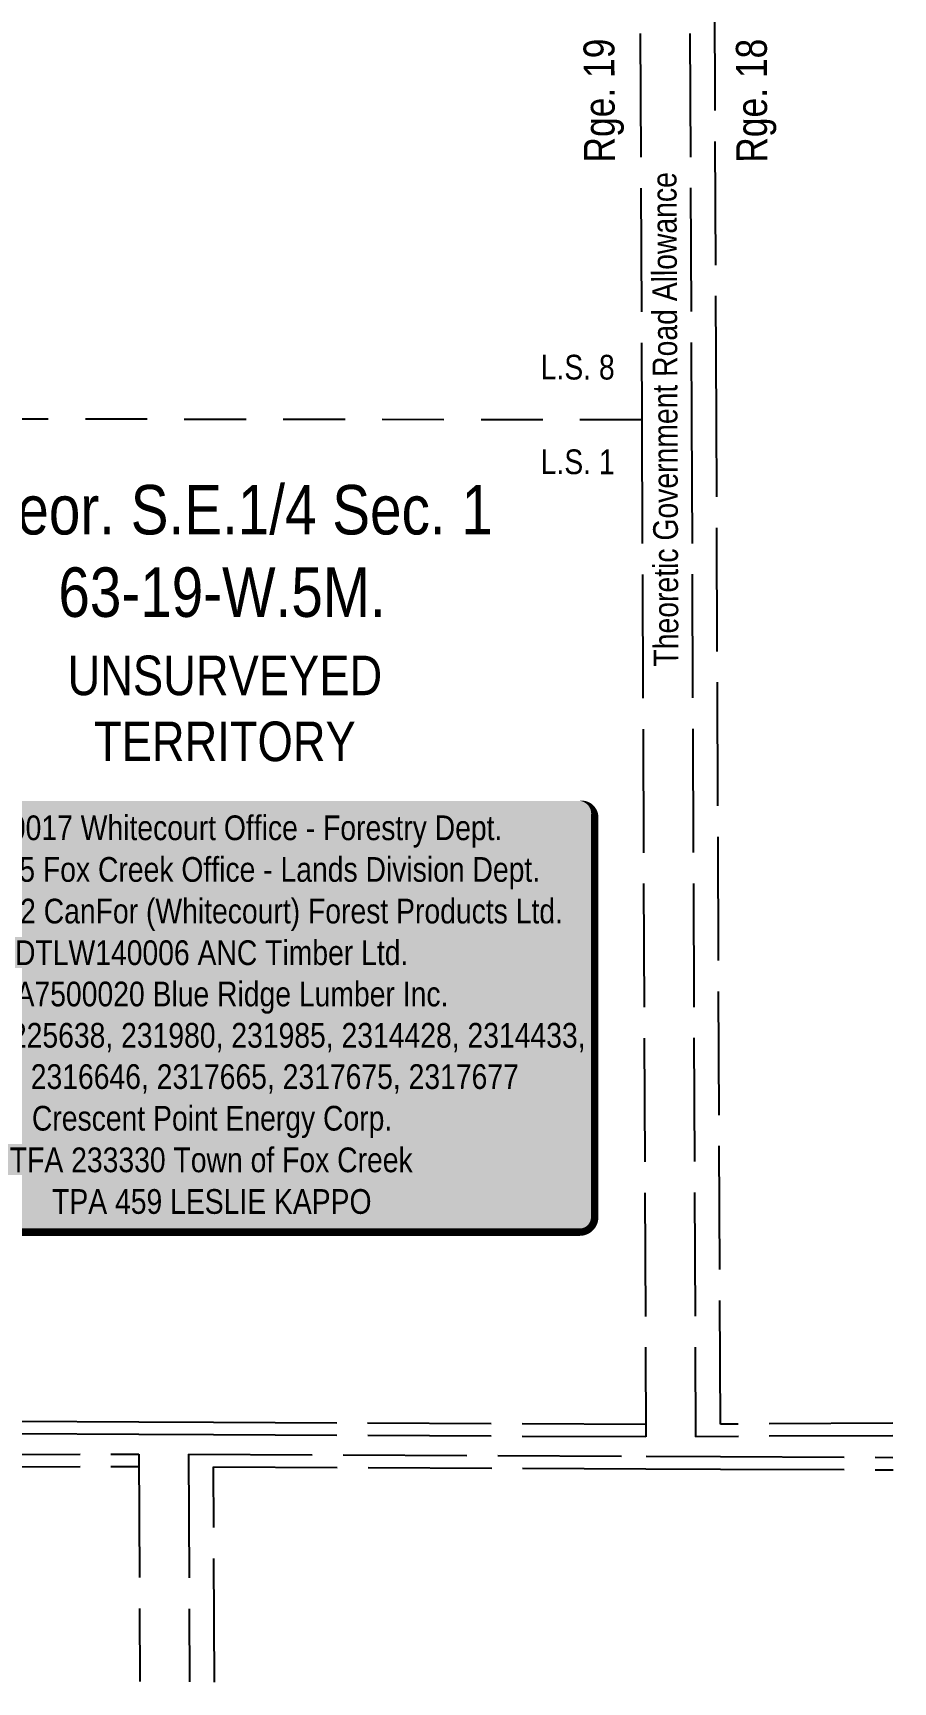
# Model space of a CAD drawing. Extents: x 516945 to 519694, y 6029528 to 6032244.
# Drawn here: x 517701 to 518049, y 6029555 to 6030222 of the extents above; entities that cross this region are included whole.
import ezdxf
from ezdxf.enums import TextEntityAlignment as Align

# ---------------------------------------------------------------- set-up
doc = ezdxf.new("R2010")
doc.units = 0
doc.header["$LTSCALE"] = 5
doc.linetypes.add('foc-LSD', pattern=[8, 5, -3])
doc.linetypes.add('foc-UNSURVEYED', pattern=[12.5, 10, -2.5])
for name, color, linetype in [('C-SYMBOL', 7, 'Continuous'), ('L-ROAD-T', 7, 'Continuous'), ('L-SECTION-LSD', 7, 'foc-LSD'), ('L-UNS-T', 3, 'Continuous'), ('L-USEC', 7, 'foc-UNSURVEYED')]:
    doc.layers.add(name, color=color, linetype=linetype)
doc.styles.add('100L', font='ARIALN.TTF', dxfattribs={"height": 11})
doc.styles.add('175L', font='ARIALN.TTF', dxfattribs={"height": 20})
doc.styles.add('80', font='ARIALN.TTF', dxfattribs={"height": 10})
doc.styles.add('80L', font='ARIALN.TTF', dxfattribs={"height": 10})

# ---------------------------------------------------------------- blocks, each defined once
blk = doc.blocks.new('*U34')
h = blk.add_hatch(color=255)
edge = h.paths.add_edge_path()
edge.add_line((-149, -88), (149, -88))
edge.add_arc((149, -82), 6, 270, 360)
edge.add_line((155, -82), (155, 80.5))
edge.add_arc((149, 80.5), 6, 0, 90)
edge.add_line((149, 86.5), (-149, 86.5))
edge.add_arc((-149, 80.5), 6, 90, 180)
edge.add_line((-155, 80.5), (-155, -82))
edge.add_arc((-149, -82), 6, 180, 270)
at = {"color": 44, "flags": 128}
blk.add_lwpolyline([(-149, -88, 3, 3, 0), (149, -88, 3, 3, 0.414214), (155, -82, 3, 3, 0), (155, 80.5, 3, 0, 0.414214), (149, 86.5, 0, 0, 0), (-149, 86.5, 0, 0, 0.414214), (-155, 80.5, 0, 0, 0), (-155, -82, 0, 3, 0.414214)], format="xyseb", close=True, dxfattribs=at)
at = {"color": 44, "style": '80'}
blk.add_attdef('ENTER_TEXT_001', (-35.99, -5), '', height=10, dxfattribs=at)

msp = doc.modelspace()

# ---------------------------------------------------------------- linework, layer by layer
at = {"layer": 'L-SECTION-LSD', "flags": 128}
msp.add_lwpolyline([(517947.637, 6030065.57), (517139.989, 6030066.628)], dxfattribs=at)
at = {"layer": 'L-USEC'}
for p, q in [((517946.015, 6030471.797), (517947.637, 6030065.57)), ((517966.121, 6030471.878), (517967.743, 6030065.651)), ((517977.795, 6030065.721), (517976.174, 6030471.947)), ((517947.637, 6030065.57), (517949.278, 6029654.314)), ((517967.743, 6030065.651), (517969.384, 6029654.416)), ((517979.417, 6029659.496), (517977.795, 6030065.721)), ((517744.206, 6029655.307), (517545.37, 6029656.271)), ((517744.23, 6029660.337), (517545.394, 6029661.301)), ((517774.39, 6029660.191), (517744.23, 6029660.337)), ((517949.258, 6029659.344), (517774.39, 6029660.191)), ((518049.16, 6029659.843), (517979.417, 6029659.496)), ((517774.366, 6029655.161), (517744.206, 6029655.307)), ((517949.278, 6029654.314), (517774.366, 6029655.161)), ((518049.179, 6029654.813), (517969.384, 6029654.416)), ((517545.455, 6029646.787), (517744.28, 6029647.411)), ((517545.471, 6029641.757), (517744.3, 6029642.381)), ((517744.28, 6029647.411), (517744.637, 6029555.357)), ((517764.387, 6029647.322), (517949.352, 6029646.489)), ((517764.387, 6029647.322), (517764.744, 6029555.26)), ((517774.797, 6029555.211), (517774.459, 6029642.246)), ((517774.459, 6029642.246), (517949.329, 6029641.459)), ((517949.351, 6029646.489), (517979.512, 6029646.354)), ((517979.512, 6029646.354), (518049.214, 6029646.041)), ((517949.329, 6029641.459), (517979.489, 6029641.324)), ((517949.329, 6029641.459), (517949.329, 6029641.459)), ((517979.489, 6029641.324), (518049.234, 6029641.01))]:
    msp.add_line(p, q, dxfattribs=at)

# ---------------------------------------------------------------- block references
ref = msp.add_blockref('*U34', (517773.655, 6029825.087), dxfattribs=dict(xscale=0.99947447, yscale=0.99947447, zscale=0.99947447))
ref.add_attrib('ENTER_TEXT_001', 'CLR090017 Whitecourt Office - Forestry Dept.', (517656.458, 6029895.64), dxfattribs={"color": 44, "height": 9.99474, "style": '80'})
ref.add_attrib('ENTER_TEXT_002', 'CLR190005 Fox Creek Office - Lands Division Dept.', (517641.18, 6029878.805), dxfattribs={"color": 44, "height": 9.99474, "style": '80'})
ref.add_attrib('ENTER_TEXT_003', 'CTLW140002 CanFor (Whitecourt) Forest Products Ltd.', (517631.963, 6029861.97), dxfattribs={"color": 44, "height": 9.99474, "style": '80'})
ref.add_attrib('ENTER_TEXT_004', 'DTLW140006 ANC Timber Ltd.', (517694.177, 6029845.135), dxfattribs={"color": 44, "height": 9.99474, "style": '80'})
ref.add_attrib('ENTER_TEXT_005', 'FMA7500020 Blue Ridge Lumber Inc.', (517677.873, 6029828.436), dxfattribs={"color": 44, "height": 9.99474, "style": '80'})
ref.add_attrib('ENTER_TEXT_006', 'RTF 225634, 225638, 231980, 231985, 2314428, 2314433,', (517622.5, 6029811.737), dxfattribs={"color": 44, "height": 9.99474, "style": '80'})
ref.add_attrib('ENTER_TEXT_007', '2316274, 2316646, 2317665, 2317675, 2317677', (517649.596, 6029795.038), dxfattribs={"color": 44, "height": 9.99474, "style": '80'})
ref.add_attrib('ENTER_TEXT_008', 'Crescent Point Energy Corp.', (517701.005, 6029778.203), dxfattribs={"color": 44, "height": 9.99474, "style": '80'})
ref.add_attrib('ENTER_TEXT_009', 'TFA 233330 Town of Fox Creek', (517692.071, 6029761.368), dxfattribs={"color": 44, "height": 9.99474, "style": '80'})
ref.add_attrib('ENTER_TEXT_010', 'TPA 459 LESLIE KAPPO', (517709.156, 6029744.533), dxfattribs={"color": 44, "height": 9.99474, "style": '80'})

# ---------------------------------------------------------------- texts
at = {"layer": 'C-SYMBOL', "color": 3, "insert": (517777.894, 6030039.272), "char_height": 20, "width": 215.04311, "attachment_point": 2, "style": '175L', "bg_fill": 3, "box_fill_scale": 1.1, "bg_fill_color": 256, "bg_fill_transparency": 0}
msp.add_mtext('Theor. S.E.1/4 Sec. 1\\P63-19-W.5M.', dxfattribs=at)
at = {"layer": 'L-ROAD-T', "style": '80L'}
msp.add_text('Theoretic Government Road Allowance', height=10, rotation=90.228761, dxfattribs=at).set_placement((517957.06, 6030065.807), align=Align.MIDDLE_CENTER)
at = {"layer": 'L-ROAD-T', "color": 3, "char_height": 12.4935, "attachment_point": 5, "rotation": 90.228761, "style": '80L'}
for s, width, insert in [('Rge. 19', 73.71649, (517932.284, 6030194.727)), ('Rge. 18', 63.82753, (517993.92, 6030194.656))]:
    msp.add_mtext_dynamic_manual_height_columns(s, width=width, gutter_width=47.475, heights=[0], dxfattribs=dict(at, insert=insert))
at = {"layer": 'L-SECTION-LSD', "char_height": 9.9947, "attachment_point": 1, "rotation": 359.924982, "style": '100L', "bg_fill": 3, "box_fill_scale": 1.5, "bg_fill_color": 256, "bg_fill_transparency": 0}
for s, width, insert in [('L.S. 8', 30.38517, (517906.766, 6030091.93)), ('L.S. 1', 29.97543, (517906.766, 6030053.665))]:
    msp.add_mtext_dynamic_manual_height_columns(s, width=width, gutter_width=54.971, heights=[0], dxfattribs=dict(at, insert=insert))
at = {"layer": 'L-UNS-T', "insert": (517779.021, 6029948.816), "char_height": 16, "attachment_point": 5, "style": '80L', "bg_fill": 3, "box_fill_scale": 1.1, "bg_fill_color": 256, "bg_fill_transparency": 0}
msp.add_mtext_dynamic_manual_height_columns('UNSURVEYED TERRITORY', width=126.3473, gutter_width=47.475, heights=[0], dxfattribs=at)

doc.saveas('drawing.dxf')
